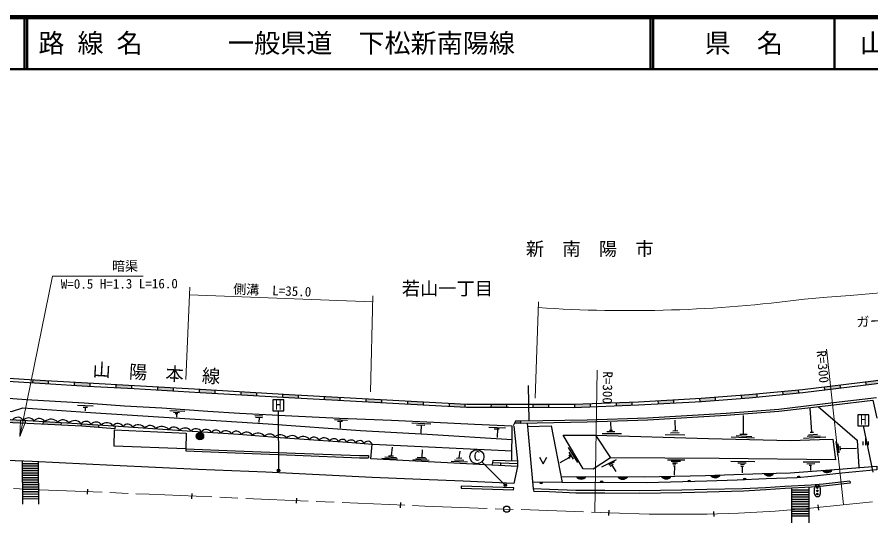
# Model space of a CAD drawing. Units: millimetres at full size, sheet at 1:1000; details may follow other scales. Extents: x -32835295 to 680000, y -214460296 to 380000.
# Drawn here: x 176296 to 339990, y 284349 to 380000 of the extents above; entities that cross this region are included whole.
import ezdxf
from ezdxf.enums import TextEntityAlignment as Align

# ---------------------------------------------------------------- set-up
doc = ezdxf.new("R2010")
doc.units = ezdxf.units.MM
doc.header["$LTSCALE"] = 1000
doc.linetypes.add('CHAIN', pattern=[18.5, 12, -1.5, 3.5, -1.5])
for name, color, linetype, lineweight in [('M-BGD', 7, 'Continuous', 25), ('M-BGD-EXST', 7, 'Continuous', 25), ('M-BMK', 2, 'CHAIN', 13), ('M-BMK-SRVR', 3, 'Continuous', 25), ('M-STR-HTXT', 7, 'Continuous', 13), ('M-STR-STRC', 7, 'Continuous', 25), ('M-TTL', 2, 'Continuous', 140), ('M-TTL-LINE', 7, 'Continuous', 50)]:
    doc.layers.add(name, color=color, linetype=linetype, lineweight=lineweight)
doc.layers.add('M-BMK-HTXT', color=7, linetype='Continuous')
doc.layers.add('M-TTL-TXT', color=7, linetype='Continuous')
doc.styles.add('ＭＳ ゴシック', font='')
doc.styles.get('ＭＳ ゴシック').set_extended_font_data('MS Gothic')

# ---------------------------------------------------------------- blocks, each defined once
blk = doc.blocks.new('open_arrow')
at = {"color": 0, "linetype": 'Continuous', "lineweight": -2}
blk.add_lwpolyline([(7.5, 1.25), (0, 0), (7.5, -1.25)], dxfattribs=at)

msp = doc.modelspace()

# ---------------------------------------------------------------- hatches: boundary and pattern name
at = {"layer": 'M-BGD'}
for points in [[(182345, 310301), (181714, 310339), (179350, 310481), (179314, 309882), (181677, 309741), (182309, 309702)], [(190330, 309817), (189800, 309846), (187335, 309996), (187299, 309397), (189766, 309247), (190293, 309218)], [(198318, 309379), (195322, 309543), (195290, 308944), (198285, 308780)], [(334062, 309486), (331084, 309120), (331157, 308524), (334135, 308890)], [(341997, 310500), (340500, 310277), (339024, 310096), (339098, 309500), (340581, 309683), (342070, 309905)], [(206305, 308922), (203310, 309094), (203275, 308495), (206270, 308323)], [(214292, 308463), (211416, 308628), (211297, 308635), (211262, 308036), (211381, 308029), (214257, 307864)], [(222278, 308005), (219283, 308177), (219249, 307578), (222244, 307406)], [(318156, 307767), (316564, 307615), (315167, 307506), (315214, 306908), (316616, 307017), (318202, 307169)], [(326119, 308531), (323133, 308244), (323190, 307647), (326176, 307934)], [(230265, 307548), (228441, 307651), (227270, 307718), (227236, 307119), (228407, 307052), (230231, 306949)], [(238253, 307099), (235258, 307267), (235224, 306668), (238219, 306500)], [(246240, 306654), (244829, 306729), (243245, 306818), (243211, 306219), (244796, 306130), (246207, 306055)], [(254229, 306229), (251233, 306388), (251202, 305789), (254197, 305630)], [(294209, 306205), (291212, 306084), (291236, 305484), (294233, 305605)], [(302198, 306621), (299203, 306459), (299235, 305860), (302231, 306022)], [(310183, 307118), (307466, 306907), (307191, 306892), (307223, 306293), (307506, 306308), (310215, 306519)], [(262219, 305821), (259223, 305973), (259192, 305374), (262188, 305222)], [(270218, 305780), (267218, 305790), (267216, 305190), (270216, 305180)], [(278218, 305761), (275218, 305768), (275217, 305168), (278217, 305161)], [(286216, 305883), (283218, 305762), (283242, 305162), (286240, 305283)], [(177860, 302672), (175011, 302835), (174565, 302859), (174536, 302266), (177832, 302104)], [(184744, 302280), (181284, 302477), (181255, 301933), (184715, 301745)], [(191927, 301819), (188570, 302039), (188543, 301537), (188702, 301528), (191889, 301294)], [(210661, 299649, 1), (212061, 299649, 0.41421), (211361, 300349, 0.41421)], [(330678, 293067, 0.51219), (332591, 293218)], [(283482, 291914, 0.51219), (285401, 291904)], [(291446, 291872, 0.51219), (293365, 291862)], [(299791, 291915, 0.51219), (301709, 291956)], [(309218, 292130, 0.51219), (311136, 292199)], [(316115, 291278, 0.84072), (315489, 291252)], [(319469, 292490, 0.51219), (321388, 292525)], [(326450, 291703, 0.84072), (325828, 291642)], [(276454, 290823, 0.84072), (277080, 290816)], [(288688, 290733, 0.84072), (288062, 290737)], [(305444, 290916, 0.84072), (304818, 290899)]]:
    msp.add_hatch(color=256, dxfattribs=at).paths.add_polyline_path(points)
at = {"layer": 'M-BGD-EXST'}
for points in [[(226682, 293043, 0.41421), (226432, 293293, 0.41421), (226182, 293043, 1)], [(270146, 290261, 0.41421), (269896, 290511, 0.41421), (269646, 290261, 1)]]:
    msp.add_hatch(color=256, dxfattribs=at).paths.add_polyline_path(points)
at = {"layer": 'M-STR-STRC'}
for points in [[(180355, 293918), (180351, 294368), (177251, 294337), (177255, 293887)], [(177260, 293437), (177264, 292987), (180364, 293018), (180360, 293468)], [(177269, 292537), (177273, 292087), (180373, 292118), (180369, 292568)], [(180382, 291218), (180378, 291668), (177278, 291637), (177282, 291187)], [(177287, 290737), (177291, 290287), (180391, 290318), (180386, 290768)], [(177296, 289837), (177300, 289387), (180400, 289418), (180395, 289868)], [(177304, 288937), (177309, 288487), (180409, 288518), (180404, 288968)], [(328082, 289337), (324732, 289337), (324732, 288887), (328082, 288887)], [(328082, 288437), (324732, 288437), (324732, 287987), (328082, 287987)], [(180418, 287618), (180413, 288068), (177313, 288037), (177318, 287587)], [(328082, 287537), (324732, 287537), (324732, 287087), (328082, 287087)], [(328082, 286637), (324732, 286637), (324732, 286187), (328082, 286187)], [(328082, 285737), (324732, 285737), (324732, 285287), (328082, 285287)], [(328082, 284837), (324732, 284837), (324732, 284387), (328082, 284387)]]:
    msp.add_hatch(color=256, dxfattribs=at).paths.add_polyline_path(points)

# ---------------------------------------------------------------- linework, layer by layer
at = {"layer": 'M-BGD'}
for p, q in [((179314, 309882), (179350, 310481)), ((182309, 309702), (182345, 310301)), ((187299, 309397), (187335, 309996)), ((190293, 309218), (190330, 309817)), ((195290, 308944), (195322, 309543)), ((334135, 308890), (334062, 309486)), ((339098, 309500), (339024, 310096)), ((198285, 308780), (198318, 309379)), ((203275, 308495), (203310, 309094)), ((206270, 308323), (206305, 308922)), ((211262, 308036), (211297, 308635)), ((214257, 307864), (214292, 308463)), ((219249, 307578), (219283, 308177)), ((222244, 307406), (222278, 308005)), ((274259, 309342), (274384, 302595)), ((318202, 307169), (318156, 307767)), ((323190, 307647), (323133, 308244)), ((326176, 307934), (326119, 308531)), ((331157, 308524), (331084, 309120)), ((227236, 307119), (227270, 307718)), ((230231, 306949), (230265, 307548)), ((235224, 306668), (235258, 307267)), ((238219, 306500), (238253, 307099)), ((243211, 306219), (243245, 306818)), ((246207, 306055), (246240, 306654)), ((251202, 305789), (251233, 306388)), ((254197, 305630), (254229, 306229)), ((294233, 305605), (294209, 306205)), ((299235, 305860), (299203, 306459)), ((302231, 306022), (302198, 306621)), ((307223, 306293), (307191, 306892)), ((310215, 306519), (310183, 307118)), ((315214, 306908), (315167, 307506)), ((187894, 305585), (190878, 305457)), ((188967, 305221), (189794, 305188)), ((189380, 305204), (189375, 304480)), ((205569, 304584), (208454, 304424)), ((259192, 305374), (259223, 305973)), ((262188, 305222), (262219, 305821)), ((267216, 305190), (267218, 305790)), ((270216, 305180), (270218, 305780)), ((275217, 305168), (275218, 305768)), ((278217, 305161), (278218, 305761)), ((283242, 305162), (283218, 305762)), ((286240, 305283), (286216, 305883)), ((291236, 305484), (291212, 306084)), ((328648, 300402), (328335, 305013)), ((206300, 304226), (207434, 304195)), ((206635, 303975), (207137, 303967)), ((206886, 303971), (206871, 303267)), ((221888, 303578), (223386, 303517)), ((222030, 303261), (223325, 303223)), ((222678, 303242), (222614, 302261)), ((315568, 300027), (315568, 303622)), ((177860, 302672), (177832, 302104)), ((181284, 302477), (181255, 301933)), ((184744, 302280), (184715, 301745)), ((188570, 302039), (188543, 301537)), ((191927, 301819), (191889, 301294)), ((237162, 302808), (239648, 302741)), ((237754, 302520), (238701, 302510)), ((238227, 302515), (238207, 301171)), ((251955, 302212), (255597, 301992)), ((252848, 301800), (254497, 301772)), ((253760, 301784), (253710, 300244)), ((266744, 301345), (269959, 301235)), ((272800, 302166), (271636, 302153)), ((272793, 302566), (272800, 302166)), ((290166, 300817), (290096, 302335)), ((302499, 300695), (302462, 302709)), ((267761, 301029), (268736, 301043)), ((268391, 301038), (268365, 299394)), ((288483, 300163), (292167, 300125)), ((289372, 300506), (290871, 300506)), ((289867, 300824), (290465, 300811)), ((300571, 299961), (304296, 299902)), ((301575, 300295), (303204, 300324)), ((301997, 300688), (303001, 300702)), ((314170, 299759), (317173, 299566)), ((314854, 300027), (316281, 300027)), ((327764, 299637), (330243, 299734)), ((328033, 299928), (329779, 300046)), ((328324, 300380), (328971, 300423)), ((313175, 299507), (317663, 299299)), ((327085, 299271), (331342, 299508)), ((333247, 298631), (333622, 295789)), ((333637, 298194), (333825, 296445)), ((338476, 297931), (338476, 298628)), ((339009, 297931), (339009, 299259)), ((339543, 297931), (339543, 298628)), ((208645, 297229), (208628, 296830)), ((248082, 295858), (248264, 297549)), ((253926, 295559), (254031, 297018)), ((261071, 295458), (261212, 296740)), ((281923, 297441), (283715, 294610)), ((282089, 296565), (282889, 295257)), ((334020, 297733), (334122, 296968)), ((334084, 297251), (337232, 297319)), ((243669, 295914), (243669, 295514)), ((246224, 295443), (249242, 295301)), ((246822, 295652), (249033, 295538)), ((247496, 295870), (248473, 295851)), ((252167, 295172), (255271, 295042)), ((252740, 295362), (254864, 295284)), ((253017, 295605), (254578, 295527)), ((259520, 294864), (262674, 294705)), ((260181, 295111), (261934, 295066)), ((260560, 295454), (261582, 295463)), ((282101, 295518), (280373, 294521)), ((282012, 295664), (282190, 295372)), ((282063, 296083), (282393, 295588)), ((288420, 293746), (291227, 295194)), ((289728, 294114), (290821, 294775)), ((300995, 295133), (304325, 295097)), ((301681, 294817), (303505, 294817)), ((313121, 294845), (317756, 294805)), ((326990, 294732), (330175, 294732)), ((267454, 294610), (267327, 294089)), ((269004, 294550), (268975, 294002)), ((290008, 293873), (290605, 294280)), ((290306, 294076), (291113, 292895)), ((301939, 294550), (302925, 294550)), ((302022, 294310), (302566, 294310)), ((302142, 293970), (302464, 293979)), ((302303, 293974), (302298, 292165)), ((314455, 294514), (316101, 294504)), ((314977, 294223), (315739, 294243)), ((315057, 293902), (315569, 293902)), ((315313, 293902), (315278, 292629)), ((327712, 294366), (329206, 294376)), ((328177, 294089), (328602, 294109)), ((328390, 294099), (328404, 293071)), ((335936, 291035), (335981, 290638))]:
    msp.add_line(p, q, dxfattribs=at)
for points in [[(170383, 310419), (181677, 309741), (189766, 309247), (198767, 308753), (211381, 308029), (228407, 307052), (244796, 306130), (255315, 305570), (262481, 305207), (270578, 305178), (282949, 305150), (295429, 305654), (307506, 306308), (316616, 307017), (326967, 308009), (340581, 309683), (352742, 311494), (373533, 314710), (387290, 316912)], [(170416, 311018), (181714, 310339), (189800, 309846), (198801, 309352), (211416, 308628), (228441, 307651), (244829, 306729), (255346, 306170), (262497, 305807), (270580, 305778), (282938, 305750), (295401, 306253), (307466, 306907), (316564, 307615), (326901, 308606), (340500, 310277), (352652, 312088), (373440, 315303), (387195, 317504)], [(271147, 294874), (271226, 301591), (264021, 301903), (256184, 302270), (248094, 302663), (238098, 303018), (228978, 303505), (218924, 304009), (212839, 304382), (204034, 304981), (196867, 305391), (189145, 305991), (178027, 306627), (159970, 307948), (146647, 308801), (138548, 309362), (127374, 309854), (109129, 310412), (91297, 311111), (69794, 310965), (68713, 310809), (67606, 310807)], [(91297, 311111), (99753, 309401), (101742, 309063), (111896, 308527), (124757, 307834), (138808, 307059), (148082, 306788), (156411, 306572), (157060, 305842), (157268, 305228), (163550, 305057), (172224, 304558), (175245, 304392), (177382, 305080), (190369, 304173), (207410, 303123), (224447, 301985), (242143, 300758), (254945, 300056), (271196, 299032)], [(272793, 302566), (285582, 302802), (297182, 303162), (312227, 304062), (322306, 304851), (332830, 306074), (341063, 307059)], [(272800, 302166), (285592, 302403), (297200, 302763), (312254, 303663), (322345, 304452), (332877, 305677), (340354, 306572), (341152, 303075)], [(329860, 305326), (337366, 298865), (337701, 293686)], [(271548, 301575), (272253, 294845), (272260, 293827), (271515, 290588), (261813, 291014), (253693, 291331), (244398, 291733), (235515, 292163), (224011, 292765), (210960, 293281), (194732, 294028), (179184, 294773), (161233, 295517), (154236, 296016), (143075, 296363), (145420, 298338), (155253, 297979), (157882, 303967)], [(195103, 301611), (195058, 301061), (188702, 301528), (180909, 301952), (174111, 302287), (158757, 303182), (156213, 297728), (155467, 297732), (158442, 303745)], [(157882, 303967), (158442, 303745), (166373, 303303), (175011, 302835), (185858, 302217), (196727, 301505), (208924, 300679), (218776, 300005), (226718, 299408), (234077, 298894), (239658, 298461), (244454, 298096), (271238, 296840)], [(272794, 302503), (271872, 302496), (271426, 301612)], [(274082, 302190), (275234, 289539), (275353, 289040)], [(274145, 301496), (278712, 301602), (280775, 290779), (275116, 290836)], [(287207, 299806), (308819, 299191), (324583, 298810), (330159, 299000), (332674, 299059), (333201, 295122), (310927, 295362), (290052, 295482)], [(272260, 293827), (244143, 295318), (244355, 298104)], [(208628, 296830), (218123, 296424), (229641, 295985), (241941, 295514), (243669, 295514)], [(208645, 297229), (218139, 296824), (229656, 296385), (241948, 295914), (243669, 295914)], [(272253, 294845), (267506, 294969), (267454, 294610), (272256, 294422)], [(276443, 295629), (277159, 294333), (277875, 295629)], [(280556, 291929), (296531, 291845), (308267, 292096), (319133, 292484), (324519, 292581), (333840, 293317), (341111, 293912)], [(341111, 293912), (341152, 293180), (334405, 292542), (328613, 291914), (325821, 291641), (319909, 291437), (314358, 291205), (308528, 291000), (296941, 290686), (280775, 290779)], [(335936, 291035), (330829, 290461), (328541, 290261), (323502, 290013), (319785, 289764), (315380, 289566), (308560, 289399), (303737, 289259), (295565, 289166), (288972, 289197), (283421, 289197), (278341, 289446), (275234, 289539)], [(335981, 290638), (330868, 290063), (328569, 289861), (323526, 289613), (319812, 289365), (315582, 289070), (308574, 288899), (303748, 288760), (295566, 288666), (288971, 288697), (283408, 288697), (278320, 288947), (275353, 289040)]]:
    msp.add_lwpolyline(points, dxfattribs=at)
for points in [[(195003, 300846), (208702, 300202), (208645, 297229), (194880, 297731)], [(287207, 299806), (290052, 295482), (286716, 293293), (284845, 293378), (280994, 299843)], [(271497, 289365), (271509, 289765), (261457, 290080), (261444, 289681)]]:
    msp.add_lwpolyline(points, close=True, dxfattribs=at)
msp.add_circle((211361, 299649), 700, dxfattribs=at)
for centre, radius, start, end in [((176441, 302045), 1212, 32.45816, 141.02184), ((178459, 301796), 1342, 35.5696, 137.9104), ((180549, 301667), 1351, 35.77404, 137.70596), ((182799, 301134), 1755, 42.35911, 131.12089), ((185099, 301409), 1352, 35.47913, 137.84209), ((187310, 300962), 1658, 40.50214, 132.00088), ((189488, 301299), 1179, 31.36595, 141.13708), ((191440, 301136), 1223, 31.95038, 140.55264), ((193519, 300763), 1458, 36.91605, 135.58697), ((195615, 300867), 1210, 32.14938, 140.35364), ((197508, 300880), 1074, 28.23679, 144.0321), ((199558, 300166), 1646, 40.1855, 132.07147), ((201803, 300404), 1286, 32.10076, 140.15622), ((204059, 299674), 1832, 42.73528, 129.52169), ((206392, 300106), 1278, 31.66378, 140.59319), ((208498, 299793), 1416, 36.26196, 135.96643), ((210580, 299842), 1227, 32.12972, 140.04099), ((212556, 299703), 1226, 32.40432, 139.76639), ((214432, 299788), 1017, 26.40165, 145.76906), ((216333, 299323), 1350, 34.94138, 137.22933), ((218323, 299560), 1034, 23.23689, 148.72402), ((220287, 298977), 1417, 35.76588, 135.63132), ((222520, 298600), 1620, 39.41671, 131.9805), ((224701, 298835), 1222, 31.91765, 139.47956), ((226786, 298441), 1476, 36.54237, 135.20176), ((229002, 298289), 1457, 37.07014, 134.94469), ((231193, 298139), 1454, 37.01202, 135.00281), ((233221, 298376), 1076, 28.32716, 143.64337), ((235137, 298007), 1309, 33.35373, 137.77619), ((237043, 298188), 975, 24.67569, 146.45424), ((238694, 298153), 883, 21.14656, 149.98337), ((240342, 297914), 996, 25.35931, 145.92524), ((241997, 297947), 851, 18.82396, 152.47427), ((243552, 297810), 855, 20.10234, 151.19589), ((331580, 293832), 1182, 220.27321, 328.75836), ((284445, 292600), 1182, 215.45618, 323.94134), ((292409, 292558), 1182, 215.45618, 323.94134), ((300735, 292626), 1182, 216.98426, 325.46941), ((310153, 292855), 1182, 217.80104, 326.28619), ((315804, 291210), 318, 12.28376, 172.5015), ((320416, 293198), 1182, 216.78729, 325.27245), ((326144, 291618), 318, 15.47247, 175.69021), ((276768, 290874), 318, 189.30639, 349.52412), ((288374, 290680), 318, 9.56132, 169.77905), ((305132, 290853), 318, 11.44566, 171.66339)]:
    msp.add_arc(centre, radius, start, end, dxfattribs=at)
at = {"layer": 'M-BGD-EXST'}
for p, q in [((227406, 306581), (225306, 306581)), ((225306, 306581), (225306, 304481)), ((227406, 304481), (227406, 306581)), ((225306, 304481), (227406, 304481)), ((226356, 304481), (226432, 293043)), ((339560, 303732), (337460, 303732)), ((337460, 303732), (337460, 301632)), ((339560, 301632), (339560, 303732)), ((337460, 301632), (339560, 301632)), ((338510, 301632), (340361, 292721)), ((265391, 294729), (269896, 290261))]:
    msp.add_line(p, q, dxfattribs=at)
for centre, radius in [((264451, 295698), 1350), ((226432, 293043), 250), ((269896, 290261), 250)]:
    msp.add_circle(centre, radius, dxfattribs=at)
at = {"layer": 'M-BMK'}
msp.add_lwpolyline([(68286, 293686), (76340, 293667), (87247, 293609), (96005, 293147), (112747, 292358), (143627, 290905), (201650, 288498), (254437, 286228), (289876, 284930), (297502, 284656), (302955, 284663), (308566, 284687), (314607, 284853), (321616, 285275), (328384, 285825), (342971, 287307), (363802, 289356), (400492, 293122), (435076, 296721), (471558, 300514), (522207, 305909), (569465, 310993)], dxfattribs=at)
at = {"layer": 'M-BMK-SRVR'}
for p, q in [((189791, 289490), (189749, 288491)), ((209782, 288649), (209739, 287650)), ((229863, 287785), (229820, 286786)), ((249778, 286929), (249735, 285930)), ((329838, 286475), (329939, 285480)), ((289719, 285436), (289683, 284437)), ((309840, 285223), (309868, 284223))]:
    msp.add_line(p, q, dxfattribs=at)
msp.add_circle((270176, 285652), 600, dxfattribs=at)
at = {"layer": 'M-STR-HTXT'}
for p, q in [((209430, 328181), (208665, 310539)), ((209366, 326711), (244491, 325426)), ((244518, 326563), (244068, 308143)), ((276242, 325384), (275641, 306947)), ((334703, 286550), (331469, 316296)), ((287033, 285106), (287516, 312312))]:
    msp.add_line(p, q, dxfattribs=at)
msp.add_lwpolyline([(176848, 299576), (183111, 330293), (200493, 330293)], dxfattribs=at)
for centre, radius, start, end in [((1764318, -16533123), 16920161, 94.3955, 94.87218), ((293551, 583575), 259868, 266.17305, 277.44815)]:
    msp.add_arc(centre, radius, start, end, dxfattribs=at)
at = {"layer": 'M-STR-STRC'}
for p, q in [((177246, 294853), (177328, 286584)), ((180347, 294717), (180428, 286615)), ((180351, 294368), (177251, 294337)), ((180355, 293918), (177255, 293887)), ((180360, 293468), (177260, 293437)), ((180364, 293018), (177264, 292987)), ((180369, 292568), (177269, 292537)), ((180373, 292118), (177273, 292087)), ((180378, 291668), (177278, 291637)), ((180382, 291218), (177282, 291187)), ((180386, 290768), (177287, 290737)), ((180391, 290318), (177291, 290287)), ((180395, 289868), (177296, 289837)), ((328082, 289838), (328082, 281253)), ((180400, 289418), (177300, 289387)), ((180404, 288968), (177304, 288937)), ((180409, 288518), (177309, 288487)), ((324732, 289673), (324732, 281029)), ((324732, 289337), (328082, 289337)), ((324732, 288887), (328082, 288887)), ((324732, 288437), (328082, 288437)), ((329176, 288602), (329176, 289702)), ((330276, 289702), (330276, 288602)), ((180413, 288068), (177313, 288037)), ((180418, 287618), (177318, 287587)), ((324732, 287987), (328082, 287987)), ((324732, 287537), (328082, 287537)), ((324732, 287087), (328082, 287087)), ((324732, 286637), (328082, 286637)), ((324732, 286187), (328082, 286187)), ((324732, 285737), (328082, 285737)), ((324732, 285287), (328082, 285287)), ((324732, 284837), (328082, 284837)), ((324732, 284387), (328082, 284387))]:
    msp.add_line(p, q, dxfattribs=at)
for centre in [(329732, 289776), (329732, 289156), (329732, 288536)]:
    msp.add_circle(centre, 150, dxfattribs=at)
for centre, start, end in [((329726, 289702), 90, 180), ((329726, 289702), 0, 90), ((329726, 288602), 180, 270), ((329726, 288602), 270, 0)]:
    msp.add_arc(centre, 550, start, end, dxfattribs=at)
at = {"layer": 'M-TTL'}
msp.add_line((680000, 380000), (40000, 380000), dxfattribs=at)
at = {"layer": 'M-TTL-LINE'}
for p, q in [((177750, 380000), (177750, 370000)), ((178250, 380000), (178250, 370000)), ((297750, 380000), (297750, 370000)), ((298250, 380000), (298250, 370000)), ((333000, 380000), (333000, 370000)), ((40000, 370000), (680000, 370000))]:
    msp.add_line(p, q, dxfattribs=at)

# ---------------------------------------------------------------- block references
at = {"layer": 'M-STR-HTXT', "xscale": 400, "yscale": 400, "rotation": 78.5}
msp.add_blockref('open_arrow', (176848, 299576), dxfattribs=at)

# ---------------------------------------------------------------- texts
at = {"layer": 'M-BGD-EXST', "style": 'ＭＳ ゴシック'}
for p in [(225759, 304172), (337912, 301324)]:
    msp.add_text('H', height=1833, dxfattribs=at).set_placement(p, align=Align.BOTTOM_LEFT)
msp.add_text('C', height=1833, rotation=358.508, dxfattribs=at).set_placement((263796, 294406), align=Align.BOTTOM_LEFT)
at = {"layer": 'M-BMK-HTXT', "style": 'ＭＳ ゴシック'}
for s, p in [('新\u3000南\u3000陽\u3000市', (273834, 333511)), ('若山一丁目', (250049, 325912))]:
    msp.add_text(s, height=2566, dxfattribs=at).set_placement(p, align=Align.BOTTOM_LEFT)
msp.add_text('山\u3000陽\u3000本\u3000線', height=2566, rotation=356.803, dxfattribs=at).set_placement((190666, 310390), align=Align.BOTTOM_LEFT)
at = {"layer": 'M-STR-HTXT', "style": 'ＭＳ ゴシック'}
msp.add_text('暗渠', height=1833, dxfattribs=at).set_placement((194493, 330793), align=Align.BOTTOM_LEFT)
for s, rotation, p in [('W=0.5 H=1.3 L=16.0', 0.208, (184679, 327358)), ('側溝  L=35.0', 357.797, (217674, 326426)), ('ガードパイプ', 3.025, (337305, 320042)), ('R=300', 275.46, (329000, 315914)), ('R=300', 269.045, (288097, 312087))]:
    msp.add_text(s, height=1833, rotation=rotation, dxfattribs=at).set_placement(p, align=Align.BOTTOM_LEFT)
at = {"layer": 'M-TTL-TXT', "style": 'ＭＳ ゴシック'}
for s, p in [('路 線 名', (180380, 375000)), ('一般県道\u3000下松新南陽線', (216734, 375000))]:
    msp.add_text(s, height=3666, dxfattribs=at).set_placement(p, align=Align.MIDDLE_LEFT)
for s, p in [('県\u3000名', (315625, 375000)), ('山\u3000口\u3000県', (350375, 375000))]:
    msp.add_text(s, height=3666, dxfattribs=at).set_placement(p, align=Align.MIDDLE_CENTER)

doc.saveas('drawing.dxf')
